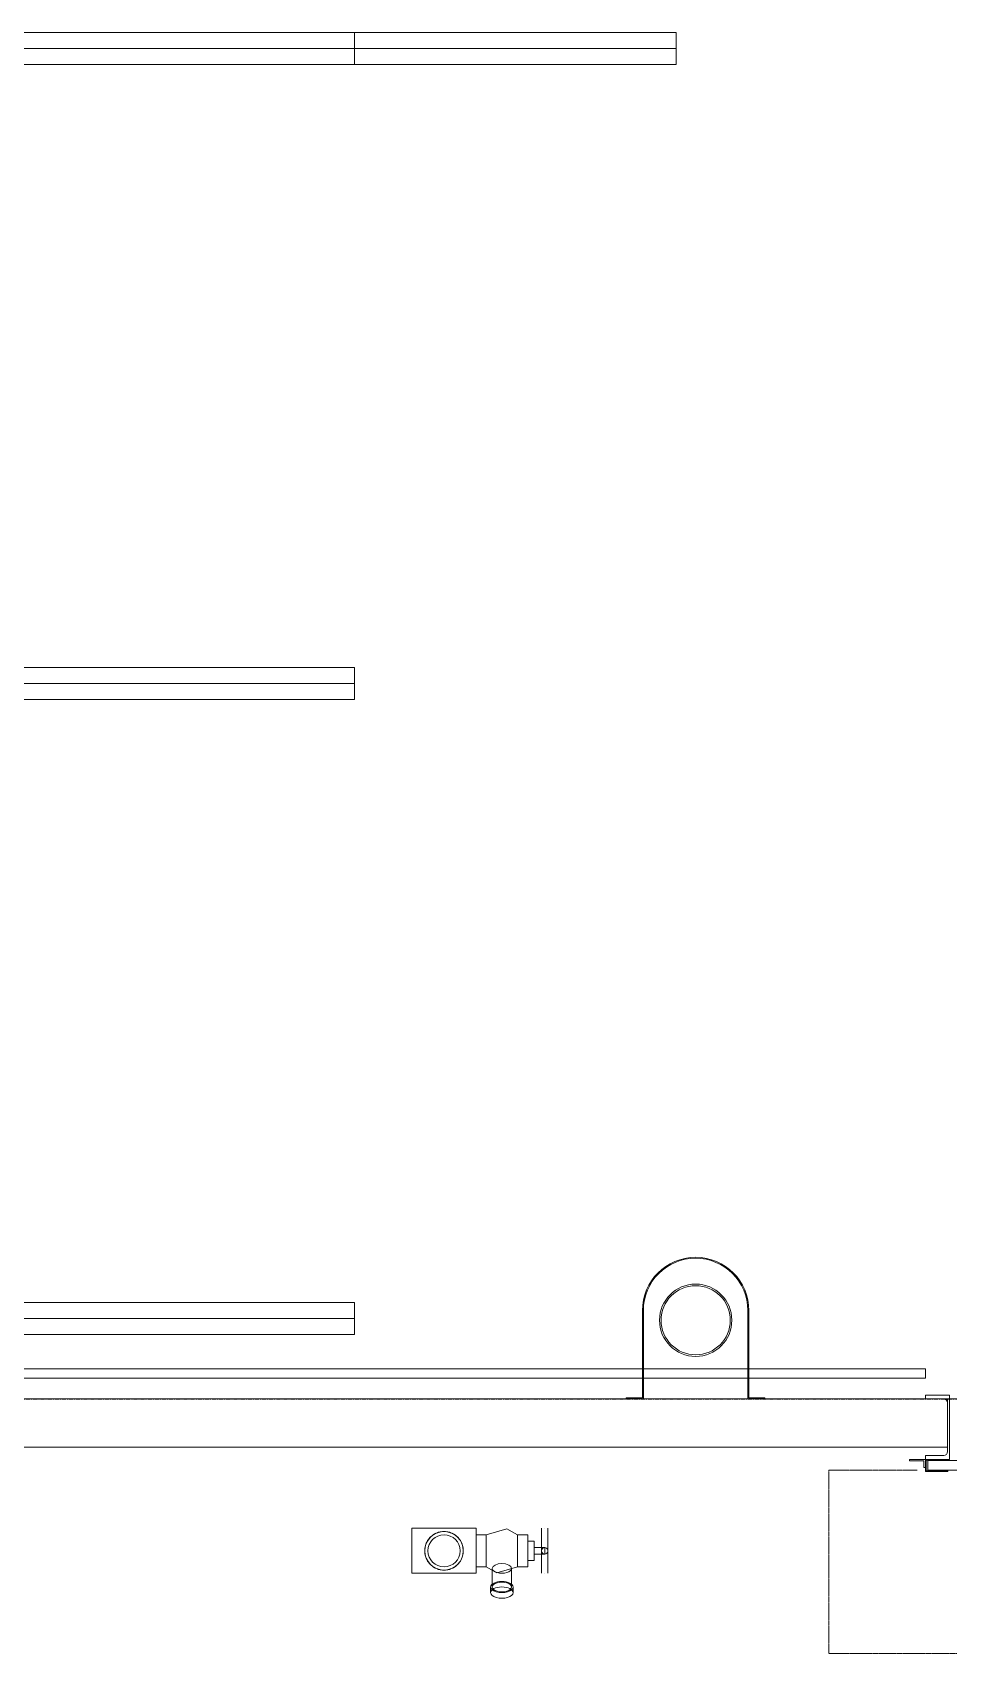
# Model space of a CAD drawing. Header units: millimetres. Extents: x -677815 to 476396, y -125373 to 39000.
# Drawn here: x 125618 to 128467, y -792 to 4250 of the extents above; entities that cross this region are included whole.
import ezdxf

# ---------------------------------------------------------------- set-up
doc = ezdxf.new("R2010")
doc.units = ezdxf.units.MM
for name, pattern in [('Xref building Toll$0$_SBA Dash - Tight', [1.6, 1, -0.6]), ('Xref building Toll$0$CENTER', [7, 4, -1, 1, -1]), ('Xref building Toll$0$Grid Line', [22.225, 12.7, -3.175, 3.175, -3.175])]:
    doc.linetypes.add(name, pattern=pattern)
for name, color, linetype, lineweight in [('AM_BOR', 4, 'Continuous', 25), ('Xref building Toll$0$A-DOOR', 31, 'Continuous', 9), ('Xref building Toll$0$A-DOOR-FRAM', 31, 'Continuous', 9), ('Xref building Toll$0$A-GENM', 13, 'Continuous', 9), ('Xref building Toll$0$A-WALL', 113, 'Continuous', 9), ('Xref building Toll$0$C-PRKG', 70, 'Continuous', 9), ('Xref building Toll$0$P-PIPE', 3, 'Continuous', 9)]:
    doc.layers.add(name, color=color, linetype=linetype, lineweight=lineweight)
doc.layers.add('Xref building Toll$0$S-GRID', color=8, linetype='Continuous')

# ---------------------------------------------------------------- blocks, each defined once
blk = doc.blocks.new('Xref building Toll$0$Toll Grids')
at = {"layer": 'Xref building Toll$0$S-GRID', "linetype": 'Xref building Toll$0$Grid Line'}
blk.add_line((-9195.8, 0), (280997.7, 0), dxfattribs=at)
blk = doc.blocks.new('Xref building Toll$0$_SBA Linear Single Parking 90_2 - MHE1-1674282-MASTER GROUND FLOOR')
at = {"layer": 'Xref building Toll$0$C-PRKG'}
for p, q in [((-50, 0), (-50, -4000)), ((-50, -4000), (-50, 0)), ((0, 0), (0, -4000)), ((50, -4000), (50, 0)), ((50, 0), (50, -4000)), ((-50, -4000), (50, -4000)), ((50, -4000), (-50, -4000)), ((-50, -4000), (-50, -4000)), ((50, -4000), (50, -4000))]:
    blk.add_line(p, q, dxfattribs=at)
blk = doc.blocks.new('Xref building Toll$0$_SBAMHE2-3000X1975 Parking 90_1 - MHE2-1684261-MASTER GROUND FLOOR')
at = {"layer": 'Xref building Toll$0$C-PRKG'}
for p, q in [((37.5, 0), (-62.5, 0)), ((-62.5, 0), (-62.5, -3000)), ((-62.5, -3000), (-62.5, 0)), ((-62.5, 0), (37.5, 0)), ((-62.5, 0), (-62.5, 0)), ((-12.5, 0), (1962.5, 0)), ((-12.5, 0), (-12.5, -3000)), ((37.5, -3000), (37.5, 0)), ((37.5, 0), (37.5, -3000)), ((37.5, 0), (37.5, 0)), ((275, -4.5), (275, 0)), ((275, 0), (275, 0)), ((275, 0), (275, -100)), ((1675, 0), (275, 0)), ((1675, 0), (275, 0)), ((2012.5, 0), (1912.5, 0)), ((1912.5, 0), (1912.5, -3000)), ((1912.5, -3000), (1912.5, 0)), ((1912.5, 0), (2012.5, 0)), ((1912.5, 0), (1912.5, 0)), ((1962.5, 0), (1962.5, -3000)), ((2012.5, -3000), (2012.5, 0)), ((2012.5, 0), (2012.5, -3000)), ((2012.5, 0), (2012.5, 0)), ((275, -9.5), (275, -4.5)), ((1675, -9.5), (275, -9.5)), ((275, -9.5), (1675, -9.5)), ((275, -17.5), (275, -9.5)), ((275, -9.5), (275, -9.5)), ((275, -95), (275, -17.5)), ((1675, -100), (1675, 0)), ((1675, 0), (1675, 0)), ((1675, 0), (1675, -4.5)), ((1675, -4.5), (1675, -9.5)), ((1675, -9.5), (1675, -9.5)), ((1675, -9.5), (1675, -17.5)), ((1675, -17.5), (1675, -95)), ((2012.5, 0), (1912.5, 0)), ((1912.5, 0), (1912.5, -3000)), ((1912.5, -3000), (1912.5, 0)), ((1912.5, 0), (2012.5, 0)), ((1912.5, 0), (1912.5, 0)), ((1962.5, 0), (3937.5, 0)), ((1962.5, 0), (1962.5, -3000)), ((2012.5, -3000), (2012.5, 0)), ((2012.5, 0), (2012.5, -3000)), ((2012.5, 0), (2012.5, 0)), ((2250, -4.5), (2250, 0)), ((2250, 0), (2250, 0)), ((2250, 0), (2250, -100)), ((3650, 0), (2250, 0)), ((3650, 0), (2250, 0)), ((2250, -9.5), (2250, -4.5)), ((3650, -9.5), (2250, -9.5)), ((2250, -9.5), (3650, -9.5)), ((2250, -17.5), (2250, -9.5)), ((2250, -9.5), (2250, -9.5)), ((2250, -95), (2250, -17.5)), ((3650, -100), (3650, 0)), ((3650, 0), (3650, 0)), ((3650, 0), (3650, -4.5)), ((3650, -4.5), (3650, -9.5)), ((3650, -9.5), (3650, -9.5)), ((3650, -9.5), (3650, -17.5)), ((3650, -17.5), (3650, -95)), ((3987.5, 0), (3887.5, 0)), ((3887.5, 0), (3887.5, -3000)), ((3887.5, -3000), (3887.5, 0)), ((3887.5, 0), (3987.5, 0)), ((3887.5, 0), (3887.5, 0)), ((3937.5, 0), (3937.5, -3000)), ((3987.5, -3000), (3987.5, 0)), ((3987.5, 0), (3987.5, -3000)), ((3987.5, 0), (3987.5, 0)), ((275, -95), (275, -100)), ((275, -100), (1675, -100)), ((275, -100), (275, -100)), ((275, -100), (1675, -100)), ((1675, -100), (1675, -95)), ((1675, -100), (1675, -100)), ((2250, -95), (2250, -100)), ((2250, -100), (3650, -100)), ((2250, -100), (2250, -100)), ((2250, -100), (3650, -100)), ((3650, -100), (3650, -95)), ((3650, -100), (3650, -100)), ((-62.5, -3000), (37.5, -3000)), ((37.5, -3000), (-62.5, -3000)), ((-62.5, -3000), (-62.5, -3000)), ((37.5, -3000), (37.5, -3000)), ((1912.5, -3000), (2012.5, -3000)), ((2012.5, -3000), (1912.5, -3000)), ((1912.5, -3000), (1912.5, -3000)), ((1912.5, -3000), (2012.5, -3000)), ((2012.5, -3000), (1912.5, -3000)), ((1912.5, -3000), (1912.5, -3000)), ((2012.5, -3000), (2012.5, -3000)), ((2012.5, -3000), (2012.5, -3000)), ((3887.5, -3000), (3987.5, -3000)), ((3987.5, -3000), (3887.5, -3000)), ((3887.5, -3000), (3887.5, -3000)), ((3987.5, -3000), (3987.5, -3000))]:
    blk.add_line(p, q, dxfattribs=at)
blk = doc.blocks.new('Xref building Toll$0$_SBA ROLLER LVDoor_C Clip At Side - 3000W x 5000H-2001799-MASTER GROUND FLOOR')
at = {"layer": 'Xref building Toll$0$A-DOOR', "linetype": 'Xref building Toll$0$CENTER'}
for p, q in [((-1800, 75), (-1800, 75)), ((1800, 75), (1800, 75)), ((-362.1, -147), (0, -147)), ((0, -147), (-362.1, -147)), ((362.1, -147), (0, -147)), ((362.1, -147), (0, -147))]:
    blk.add_line(p, q, dxfattribs=at)
at = {"layer": 'Xref building Toll$0$A-DOOR'}
for p, q in [((-1500, 87), (-1575, 87)), ((-1575, 87), (-1575, 75)), ((-1575, 75), (-1575, 87)), ((-1575, 87), (-1500, 87)), ((-1575, 87), (-1575, 87)), ((-1575, 75), (-1518, 75)), ((-1518, 75), (-1575, 75)), ((-1575, 75), (-1575, 75)), ((-1506, 63), (-1506, -89)), ((-1506, -89), (-1506, 63)), ((-1500, -113), (-1500, 87)), ((-1500, 87), (-1500, -113)), ((-1500, 87), (-1500, 87)), ((1500, 87), (1500, -113)), ((1575, 87), (1500, 87)), ((1500, 87), (1575, 87)), ((1500, -113), (1500, 87)), ((1500, 87), (1500, 87)), ((1506, -89), (1506, 63)), ((1506, 63), (1506, -89)), ((1518, 75), (1575, 75)), ((1575, 75), (1518, 75)), ((1575, 75), (1575, 87)), ((1575, 87), (1575, 75)), ((1575, 87), (1575, 87)), ((1575, 75), (1575, 75)), ((-1575, -113), (-1625, -113)), ((-1625, -113), (-1625, -118)), ((-1625, -118), (-1625, -113)), ((-1625, -113), (-1575, -113)), ((-1625, -113), (-1625, -113)), ((-1625, -118), (-1580, -118)), ((-1580, -118), (-1625, -118)), ((-1625, -118), (-1625, -118)), ((-1580, -118), (-1580, -138)), ((-1580, -138), (-1580, -118)), ((-1580, -118), (-1580, -118)), ((-1580, -138), (-1575, -138)), ((-1575, -138), (-1580, -138)), ((-1580, -138), (-1580, -138)), ((-1518, -101), (-1575, -101)), ((-1575, -101), (-1575, -113)), ((-1575, -113), (-1575, -101)), ((-1575, -101), (-1518, -101)), ((-1575, -101), (-1575, -101)), ((-1575, -113), (-1500, -113)), ((-1500, -113), (-1575, -113)), ((-1575, -113), (-1575, -113)), ((-1575, -138), (-1575, -113)), ((-1575, -113), (-1575, -138)), ((-1575, -113), (-1575, -113)), ((-1575, -138), (-1575, -138)), ((1568, -117), (-1568, -117)), ((-1568, -117), (-1568, -147)), ((-1568, -147), (1568, -147)), ((-1500, -113), (-1500, -113)), ((1500, -113), (1575, -113)), ((1575, -113), (1500, -113)), ((1500, -113), (1500, -113)), ((1575, -101), (1518, -101)), ((1518, -101), (1575, -101)), ((1568, -147), (1568, -117)), ((1575, -113), (1575, -101)), ((1575, -101), (1575, -113)), ((1575, -101), (1575, -101)), ((1575, -113), (1575, -113)), ((1625, -113), (1575, -113)), ((1575, -113), (1575, -138)), ((1575, -138), (1575, -113)), ((1575, -113), (1625, -113)), ((1575, -113), (1575, -113)), ((1575, -138), (1580, -138)), ((1580, -138), (1575, -138)), ((1575, -138), (1575, -138)), ((1580, -118), (1625, -118)), ((1580, -138), (1580, -118)), ((1580, -118), (1580, -138)), ((1625, -118), (1580, -118)), ((1580, -118), (1580, -118)), ((1580, -138), (1580, -138)), ((1625, -118), (1625, -113)), ((1625, -113), (1625, -118)), ((1625, -113), (1625, -113)), ((1625, -118), (1625, -118))]:
    blk.add_line(p, q, dxfattribs=at)
at = {"layer": 'Xref building Toll$0$A-DOOR', "linetype": 'Xref building Toll$0$_SBA Dash - Tight'}
for p, q in [((-1875, -147), (-1600, -147)), ((-1875, -147), (-1875, -717)), ((1600, -147), (1875, -147)), ((1875, -147), (1875, -717)), ((-1875, -717), (1875, -717))]:
    blk.add_line(p, q, dxfattribs=at)
at = {"layer": 'Xref building Toll$0$A-DOOR'}
for centre, start, end in [((-1518, 63), 0, 90), ((-1518, 63), 0, 90), ((1518, 63), 90, 180), ((1518, 63), 90, 180), ((-1518, -89), 270, 0), ((-1518, -89), 270, 0), ((1518, -89), 180, 270), ((1518, -89), 180, 270)]:
    blk.add_arc(centre, 12, start, end, dxfattribs=at)
at = {"layer": 'Xref building Toll$0$A-DOOR-FRAM'}
for p, q in [((-1562, 75), (-1562, 75)), ((1562, 75), (-1562, 75)), ((1562, 75), (1562, 75)), ((-1575, -151), (-1575, -113)), ((-1575, -113), (-1505, -113)), ((-1575, -113), (-1575, -113)), ((-1505, -151), (-1575, -151)), ((-1575, -151), (-1575, -151)), ((-1505, -115), (-1573, -115)), ((-1573, -115), (-1573, -149)), ((-1573, -115), (-1573, -115)), ((-1573, -149), (-1505, -149)), ((-1573, -149), (-1573, -149)), ((-1505, -113), (-1505, -115)), ((-1505, -113), (-1505, -113)), ((-1505, -115), (-1505, -115)), ((-1505, -149), (-1505, -151)), ((-1505, -149), (-1505, -149)), ((-1505, -151), (-1505, -151)), ((1505, -115), (1505, -113)), ((1505, -113), (1575, -113)), ((1505, -113), (1505, -113)), ((1573, -115), (1505, -115)), ((1505, -115), (1505, -115)), ((1505, -149), (1573, -149)), ((1505, -151), (1505, -149)), ((1505, -149), (1505, -149)), ((1575, -151), (1505, -151)), ((1505, -151), (1505, -151)), ((1573, -149), (1573, -115)), ((1573, -115), (1573, -115)), ((1573, -149), (1573, -149)), ((1575, -113), (1575, -151)), ((1575, -113), (1575, -113)), ((1575, -151), (1575, -151))]:
    blk.add_line(p, q, dxfattribs=at)
at = {"layer": 'Xref building Toll$0$A-DOOR-FRAM', "lineweight": 18}
for p, q in [((-1505, -113), (-1575, -113)), ((-1575, -113), (-1575, -151)), ((-1575, -151), (-1505, -151)), ((-1573, -149), (-1573, -115)), ((-1573, -115), (-1505, -115)), ((-1505, -149), (-1573, -149)), ((-1505, -115), (-1505, -113)), ((-1505, -151), (-1505, -149)), ((1575, -113), (1505, -113)), ((1505, -113), (1505, -115)), ((1505, -115), (1573, -115)), ((1505, -149), (1505, -151)), ((1573, -149), (1505, -149)), ((1505, -151), (1575, -151)), ((1573, -115), (1573, -149)), ((1575, -151), (1575, -113))]:
    blk.add_line(p, q, dxfattribs=at)
blk = doc.blocks.new('Xref building Toll$0$DWP_Downpipe - 225mm-1784187-MASTER GROUND FLOOR')
at = {"layer": 'Xref building Toll$0$P-PIPE'}
for radius, start, end in [(112.5, 360, 180), (112.5, 0, 180), (107.5, 0, 180), (107.5, 0, 180), (112.5, 180, 360), (112.5, 180, 360), (107.5, 180, 0), (107.5, 180, 360)]:
    blk.add_arc((-33.5, 236), radius, start, end, dxfattribs=at)
blk = doc.blocks.new('Xref building Toll$0$IVS-GM-DownPipe Cover - DP 225mm-V336-MASTER GROUND FLOOR')
at = {"layer": 'Xref building Toll$0$A-GENM'}
for p, q in [((-162.5, 275), (-215.5, 275)), ((-215.5, 275), (-215.5, 272)), ((-215.5, 272), (-165.5, 272)), ((-165.5, 272), (-165.5, 0)), ((-162.5, 0), (-162.5, 275)), ((215.5, 275), (162.5, 275)), ((162.5, 275), (162.5, 0)), ((165.5, 0), (165.5, 272)), ((165.5, 272), (215.5, 272)), ((215.5, 272), (215.5, 275))]:
    blk.add_line(p, q, dxfattribs=at)
for radius in [165.5, 162.5]:
    blk.add_arc((0, 0), radius, 180, 360, dxfattribs=at)
blk = doc.blocks.new('Xref building Toll$0$HYD-SINGLE HEAD - Standard-1798686-MASTER GROUND FLOOR')
at = {"layer": 'Xref building Toll$0$A-GENM'}
for p, q in [((186.5, 128.5), (-13.5, 128.5)), ((-13.5, -11.5), (-13.5, 128.5)), ((-13.5, 128.5), (-13.5, -11.5)), ((186.5, -11.5), (186.5, 128.5)), ((186.5, 128.5), (186.5, -11.5)), ((217.5, 108.5), (186.5, 108.5)), ((186.5, 8.5), (186.5, 108.5)), ((186.5, 108.5), (186.5, 8.5)), ((217.5, 108.5), (217.5, 58.5)), ((217.5, 58.5), (217.5, 108.5)), ((347.1, 108.5), (315.5, 108.5)), ((315.5, 58.5), (315.5, 108.5)), ((315.5, 108.5), (315.5, 58.5)), ((347.1, 108.5), (347.1, 8.5)), ((347.1, 8.5), (347.1, 108.5)), ((389.6, 128.5), (389.6, -11.5)), ((399.6, 128.5), (399.6, 128.5)), ((399.6, 128.5), (399.6, 128.5)), ((409.6, -11.5), (409.6, 128.5)), ((217.5, 58.5), (217.5, 8.5)), ((217.5, 8.5), (217.5, 58.5)), ((315.5, 8.5), (315.5, 58.5)), ((315.5, 58.5), (315.5, 8.5)), ((367.3, 88.5), (347.1, 88.5)), ((347.1, 88.5), (347.1, 28.5)), ((347.1, 28.5), (347.1, 88.5)), ((367.3, 88.5), (367.3, 28.5)), ((367.3, 28.5), (367.3, 88.5)), ((399.6, 68.5), (367.3, 68.5)), ((367.3, 68.5), (367.3, 48.5)), ((367.3, 48.5), (367.3, 68.5)), ((399.6, 48.5), (399.6, 68.5)), ((399.6, 68.5), (399.6, 48.5)), ((186.5, 8.5), (217.5, 8.5)), ((236.5, 3.7), (236.5, -54.1)), ((296.5, -54.1), (296.5, 3.7)), ((315.5, 8.5), (347.1, 8.5)), ((347.1, 28.5), (367.3, 28.5)), ((367.3, 48.5), (399.6, 48.5)), ((-13.5, -11.5), (186.5, -11.5)), ((399.6, -11.5), (399.6, -11.5)), ((399.6, -11.5), (399.6, -11.5)), ((231.5, -54.1), (231.5, -71.4)), ((301.5, -71.4), (301.5, -54.1))]:
    blk.add_line(p, q, dxfattribs=at)
at = {"layer": 'Xref building Toll$0$A-GENM', "flags": 128}
for points in [[(217.5, 108.5), (282.1, 126.7), (315.5, 108.5)], [(389.6, -11.5), (389.6, 20.7), (389.6, 87.6), (389.6, 127.8), (389.6, 128.5)], [(389.6, 128.5), (389.6, 96.3), (389.6, 29.3), (389.6, -10.8), (389.6, -11.5)], [(409.6, 128.5), (409.6, 96.3), (409.6, 29.3), (409.6, -10.8), (409.6, -11.5)], [(409.6, -11.5), (409.6, 20.7), (409.6, 87.6), (409.6, 127.8), (409.6, 128.5)], [(315.5, 8.5), (250.9, -9.8), (217.5, 8.5)]]:
    blk.add_lwpolyline(points, dxfattribs=at)
at = {"layer": 'Xref building Toll$0$A-GENM'}
for centre, radius, start, end in [((86.5, 58.5), 60, 90, 270), ((86.5, 58.5), 50, 90, 270), ((86.5, 58.5), 50, 90, 270), ((86.5, 58.5), 60, 270, 90), ((86.5, 58.5), 50, 270, 90), ((86.5, 58.5), 50, 270, 90), ((399.6, 58.5), 10, 90, 270), ((399.6, 58.5), 10, 90, 270), ((399.6, 58.5), 10, 270, 90), ((399.6, 58.5), 10, 270, 90)]:
    blk.add_arc(centre, radius, start, end, dxfattribs=at)
for centre, major_axis, start_param, end_param in [((266.5, 3.7), (-30, 0), 3.141593, 6.283185), ((266.5, 3.7), (-30, 0), 0, 3.141593), ((266.5, -54.1), (-35, 0), 3.141593, 6.283185), ((266.5, -54.1), (30, 0), 0, 3.141593), ((266.5, -71.4), (-35, 0), 3.141593, 6.283185), ((266.5, -54.1), (-35, 0), 0, 3.141593), ((266.5, -71.4), (-35, 0), 0, 3.141593), ((266.5, -54.1), (-30, 0), 0, 3.141593)]:
    blk.add_ellipse(centre, major_axis=major_axis, ratio=0.5, start_param=start_param, end_param=end_param, dxfattribs=at)
for points in [[(86.5, 118.5), (83.3, 118.3), (78.7, 117.9), (73.7, 117), (70.9, 116.4), (68.8, 115.8), (66.8, 115.2), (64.2, 114.3), (61.1, 112.9), (58.1, 111.4), (55.7, 110), (53.4, 108.6), (50.7, 106.7), (46.5, 103.4), (41.7, 98.7), (36.5, 92.1), (33, 86), (30.7, 80.6), (29.2, 76.4), (28, 72.1), (27.1, 67.7), (26.6, 63.1), (26.4, 58.5), (26.6, 53.8), (27.3, 47.8), (28.7, 41.9), (30.7, 36.3), (32.4, 32.3), (34.4, 28.5), (37.4, 23.7), (41.7, 18.3), (46.5, 13.5), (50.2, 10.6), (52.4, 9.1), (54, 8), (55.7, 6.9), (58.1, 5.6), (61.1, 4), (64.2, 2.6), (66.8, 1.7), (68.8, 1.1), (70.9, 0.6), (73.7, 0), (78.7, -0.9), (83.3, -1.4), (86.5, -1.5)], [(86.5, -1.5), (89.6, -1.4), (94.2, -0.9), (99.2, 0), (102, 0.6), (104.1, 1.1), (106.1, 1.7), (108.7, 2.6), (111.8, 4), (114.9, 5.6), (117.2, 6.9), (119.5, 8.3), (122.2, 10.2), (126.4, 13.5), (131.2, 18.3), (136.4, 24.8), (139.9, 31), (142.2, 36.3), (143.7, 40.5), (145, 44.9), (145.8, 49.3), (146.3, 53.8), (146.5, 58.5), (146.3, 63.1), (145.7, 69.2), (144.3, 75), (142.2, 80.6), (140.5, 84.6), (138.5, 88.4), (135.5, 93.2), (131.2, 98.7), (126.4, 103.4), (122.8, 106.3), (120.6, 107.9), (118.9, 109), (117.2, 110), (114.9, 111.4), (111.9, 112.9), (108.7, 114.3), (106.1, 115.2), (104.1, 115.8), (102, 116.4), (99.2, 117), (94.2, 117.9), (89.6, 118.3), (86.5, 118.5)]]:
    blk.add_open_spline(points, degree=3, knots=[0, 0, 0, 0, 0.045455, 0.068182, 0.079545, 0.090909, 0.102273, 0.113636, 0.136364, 0.159091, 0.170455, 0.181818, 0.204545, 0.227273, 0.272727, 0.318182, 0.363636, 0.386364, 0.409091, 0.431818, 0.454545, 0.477273, 0.5, 0.522727, 0.545455, 0.590909, 0.613636, 0.636364, 0.659091, 0.681818, 0.727273, 0.772727, 0.795455, 0.806818, 0.818182, 0.829545, 0.840909, 0.863636, 0.886364, 0.897727, 0.909091, 0.920455, 0.931818, 0.954545, 1, 1, 1, 1], dxfattribs=at)
blk = doc.blocks.new('Xref building Toll$0$building block 28092016')
at = {"layer": 'Xref building Toll$0$A-WALL', "lineweight": 18}
for p, q in [((850944.6, -671405.5), (843769.6, -671405.5)), ((843769.6, -671434.5), (850944.6, -671434.5)), ((850944.6, -671434.5), (850944.6, -671405.5))]:
    blk.add_line(p, q, dxfattribs=at)
at = {"layer": 'Xref building Toll$0$A-WALL'}
for p, q in [((843769.6, -671499.5), (850014.6, -671499.5)), ((850067.6, -671499.5), (850392.6, -671499.5)), ((850445.6, -671499.5), (851013.6, -671499.5)), ((851013.6, -671499.5), (851013.6, -671649.5)), ((851013.6, -671649.5), (843769.6, -671649.5))]:
    blk.add_line(p, q, dxfattribs=at)
at = {"layer": 'Xref building Toll$0$A-DOOR'}
blk.add_blockref('Xref building Toll$0$_SBA ROLLER LVDoor_C Clip At Side - 3000W x 5000H-2001799-MASTER GROUND FLOOR', (852519.6, -671574.5), dxfattribs=at)
at = {"layer": 'Xref building Toll$0$A-GENM', "rotation": 180}
blk.add_blockref('Xref building Toll$0$IVS-GM-DownPipe Cover - DP 225mm-V336-MASTER GROUND FLOOR', (850230.1, -671224.5), dxfattribs=at)
at = {"layer": 'Xref building Toll$0$A-GENM'}
blk.add_blockref('Xref building Toll$0$HYD-SINGLE HEAD - Standard-1798686-MASTER GROUND FLOOR', (849361.2, -672030.4), dxfattribs=at)
at = {"layer": 'Xref building Toll$0$C-PRKG', "rotation": 90}
for name, p in [('Xref building Toll$0$_SBA Linear Single Parking 90_2 - MHE1-1674282-MASTER GROUND FLOOR', (846169.6, -667299.5)), ('Xref building Toll$0$_SBAMHE2-3000X1975 Parking 90_1 - MHE2-1684261-MASTER GROUND FLOOR', (846169.6, -671237))]:
    blk.add_blockref(name, p, dxfattribs=at)
at = {"layer": 'Xref building Toll$0$P-PIPE'}
blk.add_blockref('Xref building Toll$0$DWP_Downpipe - 225mm-1784187-MASTER GROUND FLOOR', (850263.7, -671490.9), dxfattribs=at)
blk = doc.blocks.new('Xref building Toll')
for name, p in [('Xref building Toll$0$Toll Grids', (0, 0)), ('Xref building Toll$0$building block 28092016', (-722549.6, 671499.5))]:
    blk.add_blockref(name, p)

msp = doc.modelspace()

# ---------------------------------------------------------------- block references
at = {"layer": 'AM_BOR'}
msp.add_blockref('Xref building Toll', (0, 0), dxfattribs=at)

doc.saveas('drawing.dxf')
